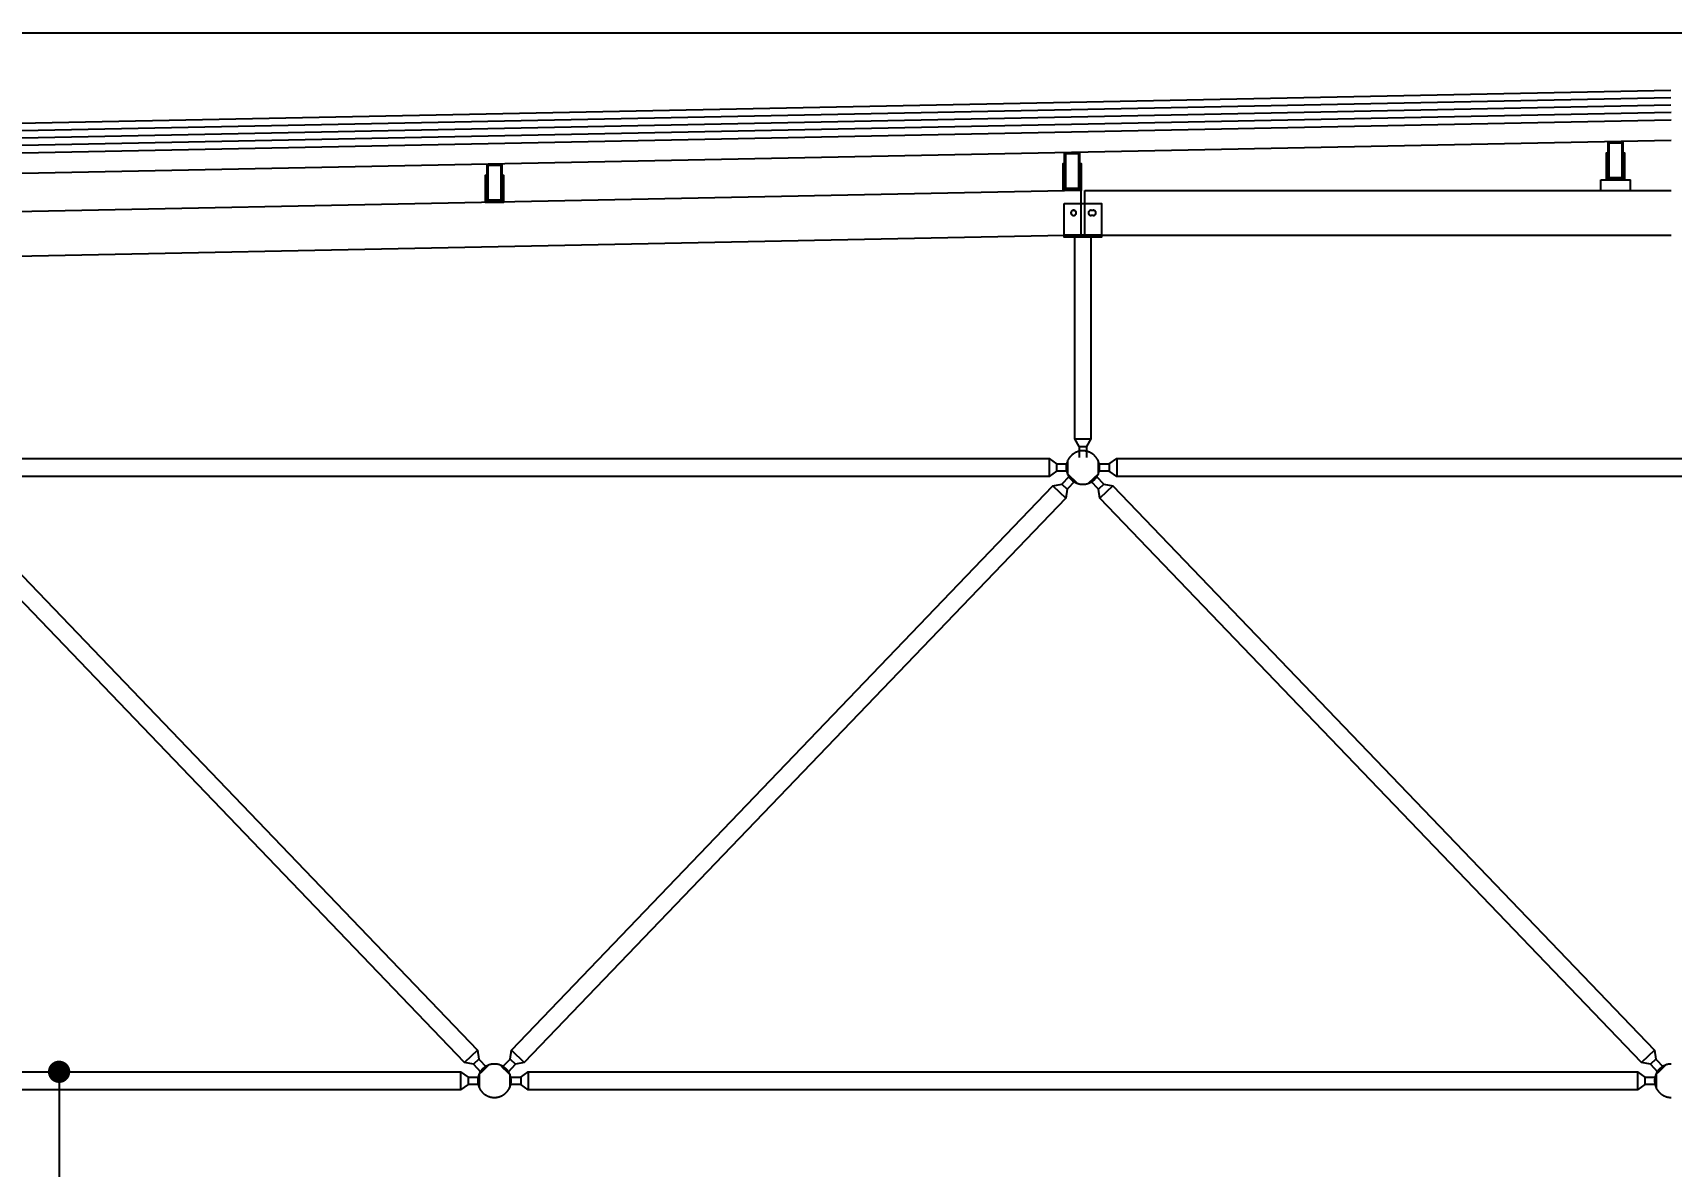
# Model space of a CAD drawing. Header units: centimetres. Extents: x 77182 to 116086, y 20619 to 33555.
# Drawn here: x 84168.2 to 84609, y 22535.4 to 22840.4 of the extents above; entities that cross this region are included whole.
import ezdxf
from ezdxf import colors
from ezdxf.entities.mleader import LeaderData, LeaderLine
from ezdxf.math import Vec2, Vec3

# ---------------------------------------------------------------- set-up
doc = ezdxf.new("R2010")
doc.units = ezdxf.units.CM
doc.header["$LTSCALE"] = 100
doc.linetypes.add('HIDDEN', pattern=[9.525, 6.35, -3.175])
for name, color, linetype in [('A-ANNO-DIMS', 187, 'Continuous'), ('A-ELEV-01', 255, 'Continuous'), ('A-ELEV-02', 253, 'Continuous'), ('A-WALL-INSL', 249, 'Continuous'), ('A-WALL-SNWPNL', 200, 'Continuous'), ('S-STEL', 3, 'Continuous')]:
    doc.layers.add(name, color=color, linetype=linetype)
doc.styles.add('Fields_100', font='act_simplex.shx', dxfattribs={"width": 0.8, "height": 20})
doc.linetypes.add('BATTING', pattern='A,0.00254,-2.54,[134,ltypeshp.shx,S=2.54,R=0,X=-2.54,Y=0],-5.08,[134,ltypeshp.shx,S=2.54,R=180,X=2.54,Y=0],-2.54', length=10.16254)

# ---------------------------------------------------------------- blocks, each defined once
blk = doc.blocks.new('_Dot')
at = {"color": 0, "linetype": 'ByBlock', "lineweight": -2}
blk.add_line((-0.5, 0), (-1, 0), dxfattribs=at)
at = {"color": 0, "linetype": 'ByBlock', "const_width": 0.5}
blk.add_lwpolyline([(-0.25, 0, 1), (0.25, 0, 1)], format="xyb", close=True, dxfattribs=at)

msp = doc.modelspace()

# ---------------------------------------------------------------- linework, layer by layer
at = {"layer": 'A-ELEV-01'}
for points in [[(84609.04, 22811.41), (81834.04, 22755.91)], [(84450.21, 22797.93), (81913.37, 22747.19)], [(84450.21, 22794.44), (84450.21, 22797.94)], [(84451.21, 22797.94), (84609.04, 22797.94)], [(84451.21, 22794.44), (84451.21, 22797.94)], [(84590.04, 22800.81), (84598.04, 22800.81)], [(84590.04, 22797.94), (84590.04, 22800.81)], [(84598.04, 22797.94), (84598.04, 22800.81)], [(84450.21, 22785.93), (81913.37, 22735.19)], [(84451.21, 22785.94), (84609.04, 22785.94)]]:
    msp.add_lwpolyline(points, dxfattribs=at)
at = {"layer": 'A-ELEV-01', "linetype": 'HIDDEN', "ltscale": 0.05}
for points in [[(84450.21, 22785.92), (84450.21, 22794.44)], [(84451.21, 22785.95), (84451.21, 22794.44)]]:
    msp.add_lwpolyline(points, dxfattribs=at)
at = {"layer": 'A-ELEV-02'}
msp.add_line((81699.44, 22840.41), (87518.64, 22840.41), dxfattribs=at)
for points in [[(84591.94, 22801.11), (84596.14, 22801.11), (84596.14, 22808.11), (84596.44, 22808.11), (84596.44, 22800.81), (84591.64, 22800.81), (84591.64, 22808.11), (84591.94, 22808.11)], [(84290.28, 22795.08), (84294.48, 22795.08), (84294.48, 22802.08), (84294.78, 22802.08), (84294.78, 22794.78), (84289.98, 22794.78), (84289.98, 22802.08), (84290.28, 22802.08)], [(84445.71, 22798.23), (84449.91, 22798.23), (84449.91, 22805.23), (84450.21, 22805.23), (84450.21, 22797.93), (84445.41, 22797.93), (84445.41, 22805.23), (84445.71, 22805.23)], [(84445.71, 22794.44), (84455.71, 22794.44), (84455.71, 22785.44), (84445.71, 22785.44)], [(84448.91, 22791.94), (84448.91, 22791.95), (84448.91, 22791.97), (84448.91, 22791.98), (84448.91, 22792), (84448.91, 22792.02), (84448.9, 22792.03), (84448.9, 22792.05), (84448.9, 22792.07), (84448.89, 22792.08), (84448.89, 22792.1), (84448.89, 22792.11), (84448.88, 22792.13), (84448.88, 22792.15), (84448.87, 22792.16), (84448.87, 22792.18), (84448.86, 22792.2), (84448.85, 22792.21), (84448.85, 22792.23), (84448.84, 22792.24), (84448.83, 22792.26), (84448.82, 22792.27), (84448.81, 22792.29), (84448.81, 22792.31), (84448.8, 22792.32), (84448.79, 22792.34), (84448.78, 22792.35), (84448.76, 22792.36), (84448.75, 22792.38), (84448.74, 22792.39), (84448.73, 22792.41), (84448.72, 22792.42), (84448.7, 22792.43), (84448.69, 22792.45), (84448.68, 22792.46), (84448.66, 22792.47), (84448.65, 22792.48), (84448.64, 22792.49), (84448.62, 22792.5), (84448.61, 22792.51), (84448.59, 22792.52), (84448.58, 22792.53), (84448.56, 22792.54), (84448.55, 22792.55), (84448.53, 22792.56), (84448.52, 22792.57), (84448.5, 22792.57), (84448.48, 22792.58), (84448.47, 22792.59), (84448.45, 22792.59), (84448.44, 22792.6), (84448.42, 22792.61), (84448.4, 22792.61), (84448.39, 22792.62), (84448.37, 22792.62), (84448.35, 22792.62), (84448.34, 22792.63), (84448.32, 22792.63), (84448.3, 22792.63), (84448.29, 22792.63), (84448.27, 22792.63), (84448.26, 22792.64), (84448.24, 22792.64), (84448.23, 22792.64), (84448.21, 22792.64), (84448.19, 22792.64), (84448.18, 22792.64), (84448.16, 22792.64), (84448.15, 22792.63), (84448.13, 22792.63), (84448.11, 22792.63), (84448.1, 22792.63), (84448.08, 22792.63), (84448.07, 22792.62), (84448.05, 22792.62), (84448.03, 22792.62), (84448.02, 22792.61), (84448, 22792.61), (84447.98, 22792.6), (84447.97, 22792.59), (84447.95, 22792.59), (84447.94, 22792.58), (84447.92, 22792.57), (84447.9, 22792.57), (84447.89, 22792.56), (84447.87, 22792.55), (84447.86, 22792.54), (84447.84, 22792.53), (84447.83, 22792.52), (84447.81, 22792.51), (84447.8, 22792.5), (84447.78, 22792.49), (84447.77, 22792.48), (84447.75, 22792.47), (84447.74, 22792.46), (84447.73, 22792.45), (84447.71, 22792.43), (84447.7, 22792.42), (84447.69, 22792.41), (84447.68, 22792.39), (84447.67, 22792.38), (84447.66, 22792.36), (84447.64, 22792.35), (84447.63, 22792.34), (84447.62, 22792.32), (84447.61, 22792.31), (84447.61, 22792.29), (84447.6, 22792.27), (84447.59, 22792.26), (84447.58, 22792.24), (84447.57, 22792.23), (84447.57, 22792.21), (84447.56, 22792.2), (84447.55, 22792.18), (84447.55, 22792.16), (84447.54, 22792.15), (84447.54, 22792.13), (84447.53, 22792.11), (84447.53, 22792.1), (84447.52, 22792.08), (84447.52, 22792.07), (84447.52, 22792.05), (84447.52, 22792.03), (84447.51, 22792.02), (84447.51, 22792), (84447.51, 22791.98), (84447.51, 22791.97), (84447.51, 22791.95), (84447.51, 22791.94), (84447.51, 22791.92), (84447.51, 22791.91), (84447.51, 22791.89), (84447.51, 22791.87), (84447.51, 22791.86), (84447.52, 22791.84), (84447.52, 22791.83), (84447.52, 22791.81), (84447.52, 22791.79), (84447.53, 22791.78), (84447.53, 22791.76), (84447.54, 22791.75), (84447.54, 22791.73), (84447.55, 22791.71), (84447.55, 22791.7), (84447.56, 22791.68), (84447.57, 22791.66), (84447.57, 22791.65), (84447.58, 22791.63), (84447.59, 22791.62), (84447.6, 22791.6), (84447.61, 22791.59), (84447.61, 22791.57), (84447.62, 22791.55), (84447.63, 22791.54), (84447.64, 22791.53), (84447.66, 22791.51), (84447.67, 22791.5), (84447.68, 22791.48), (84447.69, 22791.47), (84447.7, 22791.46), (84447.71, 22791.44), (84447.73, 22791.43), (84447.74, 22791.42), (84447.75, 22791.41), (84447.77, 22791.39), (84447.78, 22791.38), (84447.8, 22791.37), (84447.81, 22791.36), (84447.83, 22791.35), (84447.84, 22791.34), (84447.86, 22791.33), (84447.87, 22791.32), (84447.89, 22791.32), (84447.9, 22791.31), (84447.92, 22791.3), (84447.94, 22791.29), (84447.95, 22791.29), (84447.97, 22791.28), (84447.98, 22791.28), (84448, 22791.27), (84448.02, 22791.26), (84448.03, 22791.26), (84448.05, 22791.26), (84448.07, 22791.25), (84448.08, 22791.25), (84448.1, 22791.25), (84448.11, 22791.24), (84448.13, 22791.24), (84448.15, 22791.24), (84448.16, 22791.24), (84448.18, 22791.24), (84448.19, 22791.24), (84448.21, 22791.24), (84448.23, 22791.24), (84448.24, 22791.24), (84448.26, 22791.24), (84448.27, 22791.24), (84448.29, 22791.24), (84448.3, 22791.24), (84448.32, 22791.25), (84448.34, 22791.25), (84448.35, 22791.25), (84448.37, 22791.26), (84448.39, 22791.26), (84448.4, 22791.26), (84448.42, 22791.27), (84448.44, 22791.28), (84448.45, 22791.28), (84448.47, 22791.29), (84448.48, 22791.29), (84448.5, 22791.3), (84448.52, 22791.31), (84448.53, 22791.32), (84448.55, 22791.32), (84448.56, 22791.33), (84448.58, 22791.34), (84448.59, 22791.35), (84448.61, 22791.36), (84448.62, 22791.37), (84448.64, 22791.38), (84448.65, 22791.39), (84448.66, 22791.41), (84448.68, 22791.42), (84448.69, 22791.43), (84448.7, 22791.44), (84448.72, 22791.46), (84448.73, 22791.47), (84448.74, 22791.48), (84448.75, 22791.5), (84448.76, 22791.51), (84448.78, 22791.53), (84448.79, 22791.54), (84448.8, 22791.55), (84448.81, 22791.57), (84448.81, 22791.59), (84448.82, 22791.6), (84448.83, 22791.62), (84448.84, 22791.63), (84448.85, 22791.65), (84448.85, 22791.66), (84448.86, 22791.68), (84448.87, 22791.7), (84448.87, 22791.71), (84448.88, 22791.73), (84448.88, 22791.75), (84448.89, 22791.76), (84448.89, 22791.78), (84448.89, 22791.79), (84448.9, 22791.81), (84448.9, 22791.83), (84448.9, 22791.84), (84448.91, 22791.86), (84448.91, 22791.87), (84448.91, 22791.89), (84448.91, 22791.91), (84448.91, 22791.92)], [(84455.21, 22723.41), (84455.21, 22723.51), (84455.21, 22723.61), (84455.2, 22723.71), (84455.19, 22723.81), (84455.18, 22723.92), (84455.17, 22724.02), (84455.15, 22724.12), (84455.13, 22724.23), (84455.11, 22724.33), (84455.09, 22724.44), (84455.06, 22724.54), (84455.04, 22724.65), (84455, 22724.75), (84454.97, 22724.86), (84454.93, 22724.96), (84454.89, 22725.07), (84454.85, 22725.17), (84454.81, 22725.27), (84454.76, 22725.37), (84454.71, 22725.48), (84454.65, 22725.58), (84454.6, 22725.68), (84454.54, 22725.77), (84454.48, 22725.87), (84454.41, 22725.97), (84454.34, 22726.06), (84454.28, 22726.15), (84454.2, 22726.25), (84454.13, 22726.33), (84454.05, 22726.42), (84453.97, 22726.51), (84453.89, 22726.59), (84453.81, 22726.67), (84453.72, 22726.75), (84453.64, 22726.83), (84453.55, 22726.9), (84453.46, 22726.97), (84453.36, 22727.04), (84453.27, 22727.11), (84453.17, 22727.18), (84453.08, 22727.24), (84452.98, 22727.3), (84452.88, 22727.35), (84452.78, 22727.41), (84452.68, 22727.46), (84452.57, 22727.51), (84452.47, 22727.55), (84452.37, 22727.59), (84452.26, 22727.63), (84452.16, 22727.67), (84452.05, 22727.7), (84451.95, 22727.74), (84451.84, 22727.76), (84451.74, 22727.79), (84451.63, 22727.81), (84451.53, 22727.83), (84451.42, 22727.85), (84451.32, 22727.87), (84451.22, 22727.88), (84451.11, 22727.89), (84451.01, 22727.9), (84450.91, 22727.9), (84450.81, 22727.91), (84450.71, 22727.91), (84450.61, 22727.91), (84450.51, 22727.9), (84450.41, 22727.9), (84450.31, 22727.89), (84450.2, 22727.88), (84450.1, 22727.87), (84450, 22727.85), (84449.89, 22727.83), (84449.79, 22727.81), (84449.68, 22727.79), (84449.58, 22727.76), (84449.47, 22727.74), (84449.37, 22727.7), (84449.26, 22727.67), (84449.16, 22727.63), (84449.05, 22727.59), (84448.95, 22727.55), (84448.85, 22727.51), (84448.74, 22727.46), (84448.64, 22727.41), (84448.54, 22727.35), (84448.44, 22727.3), (84448.34, 22727.24), (84448.25, 22727.18), (84448.15, 22727.11), (84448.06, 22727.04), (84447.96, 22726.97), (84447.87, 22726.9), (84447.78, 22726.83), (84447.7, 22726.75), (84447.61, 22726.67), (84447.53, 22726.59), (84447.45, 22726.51), (84447.37, 22726.42), (84447.29, 22726.33), (84447.22, 22726.25), (84447.14, 22726.15), (84447.07, 22726.06), (84447.01, 22725.97), (84446.94, 22725.87), (84446.88, 22725.77), (84446.82, 22725.68), (84446.77, 22725.58), (84446.71, 22725.48), (84446.66, 22725.37), (84446.61, 22725.27), (84446.57, 22725.17), (84446.53, 22725.07), (84446.49, 22724.96), (84446.45, 22724.86), (84446.41, 22724.75), (84446.38, 22724.65), (84446.35, 22724.54), (84446.33, 22724.44), (84446.31, 22724.33), (84446.28, 22724.23), (84446.27, 22724.12), (84446.25, 22724.02), (84446.24, 22723.92), (84446.23, 22723.81), (84446.22, 22723.71), (84446.21, 22723.61), (84446.21, 22723.51), (84446.21, 22723.41), (84446.21, 22723.31), (84446.21, 22723.21), (84446.22, 22723.11), (84446.23, 22723), (84446.24, 22722.9), (84446.25, 22722.8), (84446.27, 22722.69), (84446.28, 22722.59), (84446.31, 22722.49), (84446.33, 22722.38), (84446.35, 22722.28), (84446.38, 22722.17), (84446.41, 22722.07), (84446.45, 22721.96), (84446.49, 22721.86), (84446.53, 22721.75), (84446.57, 22721.65), (84446.61, 22721.55), (84446.66, 22721.44), (84446.71, 22721.34), (84446.77, 22721.24), (84446.82, 22721.14), (84446.88, 22721.04), (84446.94, 22720.95), (84447.01, 22720.85), (84447.07, 22720.76), (84447.14, 22720.66), (84447.22, 22720.57), (84447.29, 22720.48), (84447.37, 22720.4), (84447.45, 22720.31), (84447.53, 22720.23), (84447.61, 22720.15), (84447.7, 22720.07), (84447.78, 22719.99), (84447.87, 22719.92), (84447.96, 22719.84), (84448.06, 22719.77), (84448.15, 22719.71), (84448.25, 22719.64), (84448.34, 22719.58), (84448.44, 22719.52), (84448.54, 22719.47), (84448.64, 22719.41), (84448.74, 22719.36), (84448.85, 22719.31), (84448.95, 22719.27), (84449.05, 22719.22), (84449.16, 22719.19), (84449.26, 22719.15), (84449.37, 22719.11), (84449.47, 22719.08), (84449.58, 22719.05), (84449.68, 22719.03), (84449.79, 22719), (84449.89, 22718.98), (84450, 22718.97), (84450.1, 22718.95), (84450.2, 22718.94), (84450.31, 22718.93), (84450.41, 22718.92), (84450.51, 22718.91), (84450.61, 22718.91), (84450.71, 22718.91), (84450.81, 22718.91), (84450.91, 22718.91), (84451.01, 22718.92), (84451.11, 22718.93), (84451.22, 22718.94), (84451.32, 22718.95), (84451.42, 22718.97), (84451.53, 22718.98), (84451.63, 22719), (84451.74, 22719.03), (84451.84, 22719.05), (84451.95, 22719.08), (84452.05, 22719.11), (84452.16, 22719.15), (84452.26, 22719.19), (84452.37, 22719.22), (84452.47, 22719.27), (84452.57, 22719.31), (84452.68, 22719.36), (84452.78, 22719.41), (84452.88, 22719.47), (84452.98, 22719.52), (84453.08, 22719.58), (84453.17, 22719.64), (84453.27, 22719.71), (84453.36, 22719.77), (84453.46, 22719.84), (84453.55, 22719.92), (84453.64, 22719.99), (84453.72, 22720.07), (84453.81, 22720.15), (84453.89, 22720.23), (84453.97, 22720.31), (84454.05, 22720.4), (84454.13, 22720.48), (84454.2, 22720.57), (84454.28, 22720.66), (84454.34, 22720.76), (84454.41, 22720.85), (84454.48, 22720.95), (84454.54, 22721.04), (84454.6, 22721.14), (84454.65, 22721.24), (84454.71, 22721.34), (84454.76, 22721.44), (84454.81, 22721.55), (84454.85, 22721.65), (84454.89, 22721.75), (84454.93, 22721.86), (84454.97, 22721.96), (84455, 22722.07), (84455.04, 22722.17), (84455.06, 22722.28), (84455.09, 22722.38), (84455.11, 22722.49), (84455.13, 22722.59), (84455.15, 22722.69), (84455.17, 22722.8), (84455.18, 22722.9), (84455.19, 22723), (84455.2, 22723.11), (84455.21, 22723.21), (84455.21, 22723.31)], [(84137.6, 22721.14), (84139.68, 22718.98), (84142.09, 22718.52), (84287.82, 22566.65), (84288.18, 22564.22), (84290.26, 22562.06), (84288.82, 22560.67), (84286.74, 22562.84), (84284.33, 22563.3), (84138.6, 22715.17), (84138.24, 22717.59), (84136.16, 22719.76)], [(84454.27, 22721.14), (84456.35, 22718.98), (84458.75, 22718.52), (84604.49, 22566.65), (84604.85, 22564.22), (84606.93, 22562.06), (84605.48, 22560.67), (84603.41, 22562.84), (84601, 22563.3), (84455.27, 22715.17), (84454.9, 22717.59), (84452.83, 22719.76)], [(84296.88, 22558.41), (84296.88, 22558.51), (84296.87, 22558.61), (84296.87, 22558.71), (84296.86, 22558.81), (84296.85, 22558.92), (84296.83, 22559.02), (84296.82, 22559.12), (84296.8, 22559.23), (84296.78, 22559.33), (84296.76, 22559.44), (84296.73, 22559.54), (84296.7, 22559.65), (84296.67, 22559.75), (84296.64, 22559.86), (84296.6, 22559.96), (84296.56, 22560.07), (84296.52, 22560.17), (84296.47, 22560.27), (84296.42, 22560.37), (84296.37, 22560.48), (84296.32, 22560.58), (84296.26, 22560.68), (84296.2, 22560.77), (84296.14, 22560.87), (84296.08, 22560.97), (84296.01, 22561.06), (84295.94, 22561.15), (84295.87, 22561.25), (84295.8, 22561.33), (84295.72, 22561.42), (84295.64, 22561.51), (84295.56, 22561.59), (84295.48, 22561.67), (84295.39, 22561.75), (84295.3, 22561.83), (84295.21, 22561.9), (84295.12, 22561.97), (84295.03, 22562.04), (84294.93, 22562.11), (84294.84, 22562.18), (84294.74, 22562.24), (84294.64, 22562.3), (84294.54, 22562.35), (84294.44, 22562.41), (84294.34, 22562.46), (84294.24, 22562.51), (84294.14, 22562.55), (84294.03, 22562.59), (84293.93, 22562.63), (84293.82, 22562.67), (84293.72, 22562.7), (84293.61, 22562.74), (84293.51, 22562.76), (84293.4, 22562.79), (84293.3, 22562.81), (84293.2, 22562.83), (84293.09, 22562.85), (84292.99, 22562.87), (84292.88, 22562.88), (84292.78, 22562.89), (84292.68, 22562.9), (84292.58, 22562.9), (84292.48, 22562.91), (84292.38, 22562.91), (84292.28, 22562.91), (84292.18, 22562.9), (84292.07, 22562.9), (84291.97, 22562.89), (84291.87, 22562.88), (84291.77, 22562.87), (84291.66, 22562.85), (84291.56, 22562.83), (84291.45, 22562.81), (84291.35, 22562.79), (84291.24, 22562.76), (84291.14, 22562.74), (84291.03, 22562.7), (84290.93, 22562.67), (84290.82, 22562.63), (84290.72, 22562.59), (84290.62, 22562.55), (84290.51, 22562.51), (84290.41, 22562.46), (84290.31, 22562.41), (84290.21, 22562.35), (84290.11, 22562.3), (84290.01, 22562.24), (84289.91, 22562.18), (84289.82, 22562.11), (84289.72, 22562.04), (84289.63, 22561.97), (84289.54, 22561.9), (84289.45, 22561.83), (84289.36, 22561.75), (84289.28, 22561.67), (84289.19, 22561.59), (84289.11, 22561.51), (84289.03, 22561.42), (84288.96, 22561.33), (84288.88, 22561.25), (84288.81, 22561.15), (84288.74, 22561.06), (84288.67, 22560.97), (84288.61, 22560.87), (84288.55, 22560.77), (84288.49, 22560.68), (84288.43, 22560.58), (84288.38, 22560.48), (84288.33, 22560.37), (84288.28, 22560.27), (84288.24, 22560.17), (84288.19, 22560.07), (84288.15, 22559.96), (84288.12, 22559.86), (84288.08, 22559.75), (84288.05, 22559.65), (84288.02, 22559.54), (84288, 22559.44), (84287.97, 22559.33), (84287.95, 22559.23), (84287.93, 22559.12), (84287.92, 22559.02), (84287.91, 22558.92), (84287.89, 22558.81), (84287.89, 22558.71), (84287.88, 22558.61), (84287.88, 22558.51), (84287.88, 22558.41), (84287.88, 22558.31), (84287.88, 22558.21), (84287.89, 22558.11), (84287.89, 22558), (84287.91, 22557.9), (84287.92, 22557.8), (84287.93, 22557.69), (84287.95, 22557.59), (84287.97, 22557.49), (84288, 22557.38), (84288.02, 22557.28), (84288.05, 22557.17), (84288.08, 22557.07), (84288.12, 22556.96), (84288.15, 22556.86), (84288.19, 22556.75), (84288.24, 22556.65), (84288.28, 22556.55), (84288.33, 22556.44), (84288.38, 22556.34), (84288.43, 22556.24), (84288.49, 22556.14), (84288.55, 22556.04), (84288.61, 22555.95), (84288.67, 22555.85), (84288.74, 22555.76), (84288.81, 22555.66), (84288.88, 22555.57), (84288.96, 22555.48), (84289.03, 22555.4), (84289.11, 22555.31), (84289.19, 22555.23), (84289.28, 22555.15), (84289.36, 22555.07), (84289.45, 22554.99), (84289.54, 22554.92), (84289.63, 22554.84), (84289.72, 22554.77), (84289.82, 22554.71), (84289.91, 22554.64), (84290.01, 22554.58), (84290.11, 22554.52), (84290.21, 22554.47), (84290.31, 22554.41), (84290.41, 22554.36), (84290.51, 22554.31), (84290.62, 22554.27), (84290.72, 22554.22), (84290.82, 22554.19), (84290.93, 22554.15), (84291.03, 22554.11), (84291.14, 22554.08), (84291.24, 22554.05), (84291.35, 22554.03), (84291.45, 22554), (84291.56, 22553.98), (84291.66, 22553.97), (84291.77, 22553.95), (84291.87, 22553.94), (84291.97, 22553.93), (84292.07, 22553.92), (84292.18, 22553.91), (84292.28, 22553.91), (84292.38, 22553.91), (84292.48, 22553.91), (84292.58, 22553.91), (84292.68, 22553.92), (84292.78, 22553.93), (84292.88, 22553.94), (84292.99, 22553.95), (84293.09, 22553.97), (84293.2, 22553.98), (84293.3, 22554), (84293.4, 22554.03), (84293.51, 22554.05), (84293.61, 22554.08), (84293.72, 22554.11), (84293.82, 22554.15), (84293.93, 22554.19), (84294.03, 22554.22), (84294.14, 22554.27), (84294.24, 22554.31), (84294.34, 22554.36), (84294.44, 22554.41), (84294.54, 22554.47), (84294.64, 22554.52), (84294.74, 22554.58), (84294.84, 22554.64), (84294.93, 22554.71), (84295.03, 22554.77), (84295.12, 22554.84), (84295.21, 22554.92), (84295.3, 22554.99), (84295.39, 22555.07), (84295.48, 22555.15), (84295.56, 22555.23), (84295.64, 22555.31), (84295.72, 22555.4), (84295.8, 22555.48), (84295.87, 22555.57), (84295.94, 22555.66), (84296.01, 22555.76), (84296.08, 22555.85), (84296.14, 22555.95), (84296.2, 22556.04), (84296.26, 22556.14), (84296.32, 22556.24), (84296.37, 22556.34), (84296.42, 22556.44), (84296.47, 22556.55), (84296.52, 22556.65), (84296.56, 22556.75), (84296.6, 22556.86), (84296.64, 22556.96), (84296.67, 22557.07), (84296.7, 22557.17), (84296.73, 22557.28), (84296.76, 22557.38), (84296.78, 22557.49), (84296.8, 22557.59), (84296.82, 22557.69), (84296.83, 22557.8), (84296.85, 22557.9), (84296.86, 22558), (84296.87, 22558.11), (84296.87, 22558.21), (84296.88, 22558.31)]]:
    msp.add_lwpolyline(points, close=True, dxfattribs=at)
for points in [[(84591.94, 22806.81), (84591.64, 22806.81)], [(84596.44, 22806.81), (84596.14, 22806.81)], [(84445.71, 22803.93), (84445.41, 22803.93)], [(84445.71, 22802.53), (84445.41, 22802.53)], [(84450.21, 22803.93), (84449.91, 22803.93)], [(84450.21, 22802.53), (84449.91, 22802.53)], [(84591.94, 22805.41), (84591.64, 22805.41)], [(84596.44, 22805.41), (84596.14, 22805.41)], [(84290.28, 22800.78), (84289.98, 22800.78)], [(84290.28, 22799.38), (84289.98, 22799.38)], [(84294.78, 22800.78), (84294.48, 22800.78)], [(84294.78, 22799.38), (84294.48, 22799.38)], [(84452.91, 22792.64), (84452.89, 22792.64), (84452.88, 22792.64), (84452.86, 22792.64), (84452.85, 22792.63), (84452.83, 22792.63), (84452.81, 22792.63), (84452.8, 22792.63), (84452.78, 22792.63), (84452.77, 22792.62), (84452.75, 22792.62), (84452.73, 22792.62), (84452.72, 22792.61), (84452.7, 22792.61), (84452.68, 22792.6), (84452.67, 22792.59), (84452.65, 22792.59), (84452.64, 22792.58), (84452.62, 22792.57), (84452.6, 22792.57), (84452.59, 22792.56), (84452.57, 22792.55), (84452.56, 22792.54), (84452.54, 22792.53), (84452.53, 22792.52), (84452.51, 22792.51), (84452.5, 22792.5), (84452.48, 22792.49), (84452.47, 22792.48), (84452.45, 22792.47), (84452.44, 22792.46), (84452.43, 22792.45), (84452.41, 22792.43), (84452.4, 22792.42), (84452.39, 22792.41), (84452.38, 22792.39), (84452.37, 22792.38), (84452.36, 22792.36), (84452.34, 22792.35), (84452.33, 22792.34), (84452.32, 22792.32), (84452.31, 22792.31), (84452.31, 22792.29), (84452.3, 22792.27), (84452.29, 22792.26), (84452.28, 22792.24), (84452.27, 22792.23), (84452.27, 22792.21), (84452.26, 22792.2), (84452.25, 22792.18), (84452.25, 22792.16), (84452.24, 22792.15), (84452.24, 22792.13), (84452.23, 22792.11), (84452.23, 22792.1), (84452.22, 22792.08), (84452.22, 22792.07), (84452.22, 22792.05), (84452.22, 22792.03), (84452.21, 22792.02), (84452.21, 22792), (84452.21, 22791.98), (84452.21, 22791.97), (84452.21, 22791.95), (84452.21, 22791.94), (84452.21, 22791.92), (84452.21, 22791.91), (84452.21, 22791.89), (84452.21, 22791.87), (84452.21, 22791.86), (84452.22, 22791.84), (84452.22, 22791.83), (84452.22, 22791.81), (84452.22, 22791.79), (84452.23, 22791.78), (84452.23, 22791.76), (84452.24, 22791.75), (84452.24, 22791.73), (84452.25, 22791.71), (84452.25, 22791.7), (84452.26, 22791.68), (84452.27, 22791.66), (84452.27, 22791.65), (84452.28, 22791.63), (84452.29, 22791.62), (84452.3, 22791.6), (84452.31, 22791.59), (84452.31, 22791.57), (84452.32, 22791.55), (84452.33, 22791.54), (84452.34, 22791.53), (84452.36, 22791.51), (84452.37, 22791.5), (84452.38, 22791.48), (84452.39, 22791.47), (84452.4, 22791.46), (84452.41, 22791.44), (84452.43, 22791.43), (84452.44, 22791.42), (84452.45, 22791.41), (84452.47, 22791.39), (84452.48, 22791.38), (84452.5, 22791.37), (84452.51, 22791.36), (84452.53, 22791.35), (84452.54, 22791.34), (84452.56, 22791.33), (84452.57, 22791.32), (84452.59, 22791.32), (84452.6, 22791.31), (84452.62, 22791.3), (84452.64, 22791.29), (84452.65, 22791.29), (84452.67, 22791.28), (84452.68, 22791.28), (84452.7, 22791.27), (84452.72, 22791.26), (84452.73, 22791.26), (84452.75, 22791.26), (84452.77, 22791.25), (84452.78, 22791.25), (84452.8, 22791.25), (84452.81, 22791.24), (84452.83, 22791.24), (84452.85, 22791.24), (84452.86, 22791.24), (84452.88, 22791.24), (84452.89, 22791.24), (84452.91, 22791.24)], [(84452.91, 22792.64), (84453.51, 22792.64)], [(84453.51, 22791.24), (84452.91, 22791.24)], [(84453.51, 22791.24), (84453.53, 22791.24), (84453.54, 22791.24), (84453.56, 22791.24), (84453.57, 22791.24), (84453.59, 22791.24), (84453.6, 22791.24), (84453.62, 22791.25), (84453.64, 22791.25), (84453.65, 22791.25), (84453.67, 22791.26), (84453.69, 22791.26), (84453.7, 22791.26), (84453.72, 22791.27), (84453.74, 22791.28), (84453.75, 22791.28), (84453.77, 22791.29), (84453.78, 22791.29), (84453.8, 22791.3), (84453.82, 22791.31), (84453.83, 22791.32), (84453.85, 22791.32), (84453.86, 22791.33), (84453.88, 22791.34), (84453.89, 22791.35), (84453.91, 22791.36), (84453.92, 22791.37), (84453.94, 22791.38), (84453.95, 22791.39), (84453.96, 22791.41), (84453.98, 22791.42), (84453.99, 22791.43), (84454, 22791.44), (84454.02, 22791.46), (84454.03, 22791.47), (84454.04, 22791.48), (84454.05, 22791.5), (84454.06, 22791.51), (84454.08, 22791.53), (84454.09, 22791.54), (84454.1, 22791.55), (84454.11, 22791.57), (84454.11, 22791.59), (84454.12, 22791.6), (84454.13, 22791.62), (84454.14, 22791.63), (84454.15, 22791.65), (84454.15, 22791.66), (84454.16, 22791.68), (84454.17, 22791.7), (84454.17, 22791.71), (84454.18, 22791.73), (84454.18, 22791.75), (84454.19, 22791.76), (84454.19, 22791.78), (84454.19, 22791.79), (84454.2, 22791.81), (84454.2, 22791.83), (84454.2, 22791.84), (84454.21, 22791.86), (84454.21, 22791.87), (84454.21, 22791.89), (84454.21, 22791.91), (84454.21, 22791.92), (84454.21, 22791.94), (84454.21, 22791.95), (84454.21, 22791.97), (84454.21, 22791.98), (84454.21, 22792), (84454.21, 22792.02), (84454.2, 22792.03), (84454.2, 22792.05), (84454.2, 22792.07), (84454.19, 22792.08), (84454.19, 22792.1), (84454.19, 22792.11), (84454.18, 22792.13), (84454.18, 22792.15), (84454.17, 22792.16), (84454.17, 22792.18), (84454.16, 22792.2), (84454.15, 22792.21), (84454.15, 22792.23), (84454.14, 22792.24), (84454.13, 22792.26), (84454.12, 22792.27), (84454.11, 22792.29), (84454.11, 22792.31), (84454.1, 22792.32), (84454.09, 22792.34), (84454.08, 22792.35), (84454.06, 22792.36), (84454.05, 22792.38), (84454.04, 22792.39), (84454.03, 22792.41), (84454.02, 22792.42), (84454, 22792.43), (84453.99, 22792.45), (84453.98, 22792.46), (84453.96, 22792.47), (84453.95, 22792.48), (84453.94, 22792.49), (84453.92, 22792.5), (84453.91, 22792.51), (84453.89, 22792.52), (84453.88, 22792.53), (84453.86, 22792.54), (84453.85, 22792.55), (84453.83, 22792.56), (84453.82, 22792.57), (84453.8, 22792.57), (84453.78, 22792.58), (84453.77, 22792.59), (84453.75, 22792.59), (84453.74, 22792.6), (84453.72, 22792.61), (84453.7, 22792.61), (84453.69, 22792.62), (84453.67, 22792.62), (84453.65, 22792.62), (84453.64, 22792.63), (84453.62, 22792.63), (84453.6, 22792.63), (84453.59, 22792.63), (84453.57, 22792.63), (84453.56, 22792.64), (84453.54, 22792.64), (84453.53, 22792.64), (84453.51, 22792.64)], [(84448.59, 22731.11), (84448.59, 22785.44)], [(84452.83, 22785.44), (84452.83, 22731.11)], [(84449.71, 22729.11), (84448.59, 22731.11)], [(84448.59, 22731.11), (84452.83, 22731.11)], [(84449.71, 22729.11), (84449.71, 22726.11)], [(84449.71, 22729.11), (84451.71, 22729.11)], [(84452.83, 22731.11), (84451.71, 22729.11)], [(84451.71, 22729.11), (84451.71, 22726.11)], [(84138.14, 22724.41), (84141.14, 22724.41), (84143.14, 22725.82), (84441.61, 22725.82), (84443.61, 22724.41), (84446.61, 22724.41)], [(84446.61, 22722.41), (84443.61, 22722.41), (84441.61, 22720.99), (84143.14, 22720.99), (84141.14, 22722.41), (84138.14, 22722.41)], [(84441.61, 22725.82), (84441.61, 22720.99)], [(84443.61, 22724.41), (84443.61, 22722.41)], [(84446.61, 22725.26), (84446.61, 22721.55)], [(84454.81, 22724.41), (84457.81, 22724.41), (84459.81, 22725.82), (84758.28, 22725.82), (84760.28, 22724.41), (84763.28, 22724.41)], [(84454.81, 22725.26), (84454.81, 22721.55)], [(84763.28, 22722.41), (84760.28, 22722.41), (84758.28, 22720.99), (84459.81, 22720.99), (84457.81, 22722.41), (84454.81, 22722.41)], [(84457.81, 22724.41), (84457.81, 22722.41)], [(84459.81, 22725.82), (84459.81, 22720.99)], [(84448.59, 22719.76), (84446.52, 22717.59), (84446.15, 22715.17), (84300.42, 22563.3), (84298.01, 22562.84), (84295.94, 22560.67), (84294.49, 22562.06), (84296.57, 22564.22), (84296.93, 22566.65), (84442.67, 22718.52), (84445.07, 22718.98), (84447.15, 22721.14)], [(84442.67, 22718.52), (84446.15, 22715.17)], [(84445.07, 22718.98), (84446.52, 22717.59)], [(84446.53, 22721.73), (84449.21, 22719.17)], [(84454.89, 22721.73), (84452.21, 22719.17)], [(84456.35, 22718.98), (84454.9, 22717.59)], [(84458.75, 22718.52), (84455.27, 22715.17)], [(84287.82, 22566.65), (84284.33, 22563.3)], [(84288.18, 22564.22), (84286.74, 22562.84)], [(84296.57, 22564.22), (84298.01, 22562.84)], [(84296.93, 22566.65), (84300.42, 22563.3)], [(84604.49, 22566.65), (84601, 22563.3)], [(84604.85, 22564.22), (84603.41, 22562.84)], [(83979.81, 22559.41), (83982.81, 22559.41), (83984.81, 22560.82), (84283.28, 22560.82), (84285.28, 22559.41), (84288.28, 22559.41)], [(84283.28, 22560.82), (84283.28, 22555.99)], [(84285.28, 22559.41), (84285.28, 22557.41)], [(84290.88, 22562.65), (84288.2, 22560.08)], [(84288.28, 22560.26), (84288.28, 22556.55)], [(84293.88, 22562.65), (84296.55, 22560.08)], [(84296.48, 22559.41), (84299.48, 22559.41), (84301.48, 22560.82), (84599.94, 22560.82), (84601.94, 22559.41), (84604.94, 22559.41)], [(84296.48, 22560.26), (84296.48, 22556.55)], [(84299.48, 22559.41), (84299.48, 22557.41)], [(84301.48, 22560.82), (84301.48, 22555.99)], [(84599.94, 22560.82), (84599.94, 22555.99)], [(84601.94, 22559.41), (84601.94, 22557.41)], [(84609.04, 22562.91), (84608.94, 22562.91), (84608.84, 22562.9), (84608.74, 22562.9), (84608.64, 22562.89), (84608.54, 22562.88), (84608.43, 22562.87), (84608.33, 22562.85), (84608.22, 22562.83), (84608.12, 22562.81), (84608.01, 22562.79), (84607.91, 22562.76), (84607.8, 22562.74), (84607.7, 22562.7), (84607.6, 22562.67), (84607.49, 22562.63), (84607.39, 22562.59), (84607.28, 22562.55), (84607.18, 22562.51), (84607.08, 22562.46), (84606.98, 22562.41), (84606.88, 22562.35), (84606.78, 22562.3), (84606.68, 22562.24), (84606.58, 22562.18), (84606.48, 22562.11), (84606.39, 22562.04), (84606.3, 22561.97), (84606.21, 22561.9), (84606.12, 22561.83), (84606.03, 22561.75), (84605.94, 22561.67), (84605.86, 22561.59), (84605.78, 22561.51), (84605.7, 22561.42), (84605.62, 22561.33), (84605.55, 22561.25), (84605.48, 22561.15), (84605.41, 22561.06), (84605.34, 22560.97), (84605.28, 22560.87), (84605.21, 22560.77), (84605.16, 22560.68), (84605.1, 22560.58), (84605.05, 22560.48), (84605, 22560.37), (84604.95, 22560.27), (84604.9, 22560.17), (84604.86, 22560.07), (84604.82, 22559.96), (84604.78, 22559.86), (84604.75, 22559.75), (84604.72, 22559.65), (84604.69, 22559.54), (84604.66, 22559.44), (84604.64, 22559.33), (84604.62, 22559.23), (84604.6, 22559.12), (84604.58, 22559.02), (84604.57, 22558.92), (84604.56, 22558.81), (84604.55, 22558.71), (84604.55, 22558.61), (84604.54, 22558.51), (84604.54, 22558.41), (84604.54, 22558.31), (84604.55, 22558.21), (84604.55, 22558.11), (84604.56, 22558), (84604.57, 22557.9), (84604.58, 22557.8), (84604.6, 22557.69), (84604.62, 22557.59), (84604.64, 22557.49), (84604.66, 22557.38), (84604.69, 22557.28), (84604.72, 22557.17), (84604.75, 22557.07), (84604.78, 22556.96), (84604.82, 22556.86), (84604.86, 22556.75), (84604.9, 22556.65), (84604.95, 22556.55), (84605, 22556.44), (84605.05, 22556.34), (84605.1, 22556.24), (84605.16, 22556.14), (84605.21, 22556.04), (84605.28, 22555.95), (84605.34, 22555.85), (84605.41, 22555.76), (84605.48, 22555.66), (84605.55, 22555.57), (84605.62, 22555.48), (84605.7, 22555.4), (84605.78, 22555.31), (84605.86, 22555.23), (84605.94, 22555.15), (84606.03, 22555.07), (84606.12, 22554.99), (84606.21, 22554.92), (84606.3, 22554.84), (84606.39, 22554.77), (84606.48, 22554.71), (84606.58, 22554.64), (84606.68, 22554.58), (84606.78, 22554.52), (84606.88, 22554.47), (84606.98, 22554.41), (84607.08, 22554.36), (84607.18, 22554.31), (84607.28, 22554.27), (84607.39, 22554.22), (84607.49, 22554.19), (84607.6, 22554.15), (84607.7, 22554.11), (84607.8, 22554.08), (84607.91, 22554.05), (84608.01, 22554.03), (84608.12, 22554), (84608.22, 22553.98), (84608.33, 22553.97), (84608.43, 22553.95), (84608.54, 22553.94), (84608.64, 22553.93), (84608.74, 22553.92), (84608.84, 22553.91), (84608.94, 22553.91), (84609.04, 22553.91)], [(84607.54, 22562.65), (84604.87, 22560.08)], [(84604.94, 22560.26), (84604.94, 22556.55)], [(84288.28, 22557.41), (84285.28, 22557.41), (84283.28, 22555.99), (83984.81, 22555.99), (83982.81, 22557.41), (83979.81, 22557.41)], [(84604.94, 22557.41), (84601.94, 22557.41), (84599.94, 22555.99), (84301.48, 22555.99), (84299.48, 22557.41), (84296.48, 22557.41)]]:
    msp.add_lwpolyline(points, dxfattribs=at)
at = {"layer": 'A-ELEV-02', "linetype": 'HIDDEN', "ltscale": 0.1}
msp.add_lwpolyline([(84455.71, 22785.94), (84445.71, 22785.94)], dxfattribs=at)
at = {"layer": 'A-WALL-INSL'}
for points in [[(84608.88, 22824.91), (81834.04, 22769.41)], [(84608.96, 22820.91), (81834.04, 22765.41)]]:
    msp.add_lwpolyline(points, dxfattribs=at)
at = {"layer": 'A-WALL-INSL', "linetype": 'BATTING', "ltscale": 0.002}
for points in [[(84608.92, 22822.91), (81834, 22767.41)], [(84609, 22818.91), (81834, 22763.41)]]:
    msp.add_lwpolyline(points, dxfattribs=at)
at = {"layer": 'A-WALL-SNWPNL', "ltscale": 100}
msp.add_lwpolyline([(84609.04, 22816.91), (81834.04, 22761.41)], dxfattribs=at)
at = {"layer": 'S-STEL'}
for points in [[(84596.04, 22801.11), (84592.04, 22801.11), (84592.04, 22811.11), (84596.04, 22811.11)], [(84595.74, 22801.41), (84592.34, 22801.41), (84592.34, 22810.81), (84595.74, 22810.81)], [(84449.81, 22798.23), (84445.81, 22798.23), (84445.81, 22808.23), (84449.81, 22808.23)], [(84449.51, 22798.53), (84446.11, 22798.53), (84446.11, 22807.93), (84449.51, 22807.93)], [(84294.38, 22795.08), (84290.38, 22795.08), (84290.38, 22805.08), (84294.38, 22805.08)], [(84294.08, 22795.38), (84290.68, 22795.38), (84290.68, 22804.78), (84294.08, 22804.78)]]:
    msp.add_lwpolyline(points, close=True, dxfattribs=at)

# ---------------------------------------------------------------- leaders
at = {"layer": 'A-ANNO-DIMS'}
ml = msp.add_multileader_mtext('Standard', dxfattribs=at)
ml.set_content('BOYALI GLV ÇELİK \\PUZAY ÇATI KONSTRÜKSİYONU', color=50, style='Fields_100')
ml.set_leader_properties(color=256)
ml.set_arrow_properties(name='DOT')
ml.build(insert=Vec2(0, 0))
ml.multileader.update_dxf_attribs({"dogleg_length": 10, "arrow_head_size": 6})
ctx = ml.context
ctx.base_point, ctx.char_height, ctx.arrow_head_size, ctx.landing_gap_size, ctx.plane_origin = Vec3(84185.24, 22513.99), 20, 6, 10, Vec3(110629.87, 22638.76)
notes = []
notes.append((ctx, [(0, (1, 1, 0), (84175.24, 22513.99), (1, 0), 10, [(0, [(84175.24, 22560.82)], 0, [])])]))
ctx.mtext.insert, ctx.mtext.flow_direction = Vec3(84195.24, 22525.89), 5
for ctx, leaders in notes:
    for number, flags, end, landing, length, lines in leaders:
        leader = LeaderData()
        leader.index, (leader.has_last_leader_line, leader.has_dogleg_vector, leader.attachment_direction) = number, flags
        leader.last_leader_point, leader.dogleg_vector, leader.dogleg_length = Vec3(end), Vec3(landing), length
        for number, points, colour, breaks in lines:
            line = LeaderLine()
            line.index, line.vertices, line.color, line.breaks = number, Vec3.list(points), colors.encode_raw_color(colour), breaks
            leader.lines.append(line)
        ctx.leaders.append(leader)

doc.saveas('drawing.dxf')
